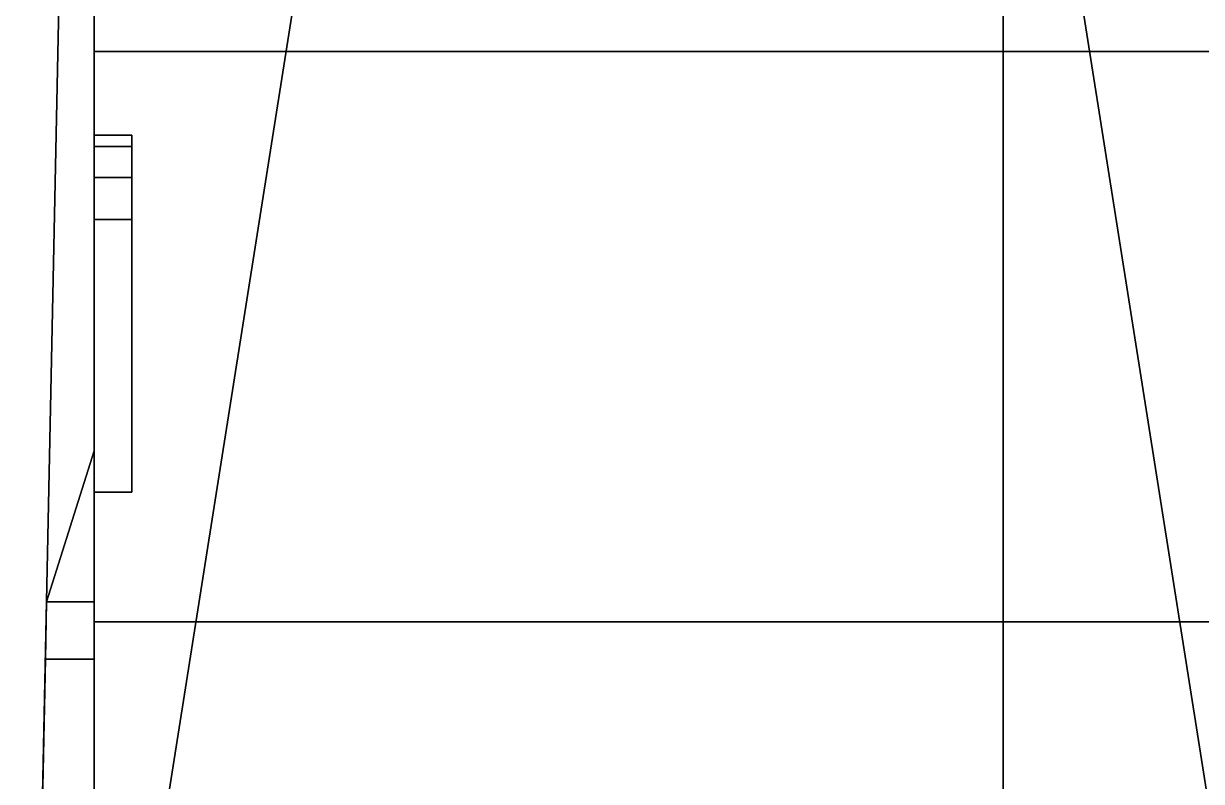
# Model space of a CAD drawing. Header units: metres. Extents: x -14.1 to 14.1, y -13.2 to 13.2.
# Drawn here: x -13.17 to -6.94, y -8.29 to -4.28 of the extents above; entities that cross this region are included whole.
import ezdxf

# ---------------------------------------------------------------- set-up
doc = ezdxf.new("R2010")
doc.units = ezdxf.units.M

msp = doc.modelspace()

# ---------------------------------------------------------------- linework, layer by layer
at = {"layer": 'bldgs', "color": 21}
for points in [[(-7.9901, 0.012212, 12.8292), (-12.8009, -2.58551, 12.8292), (-12.8009, -4.42826, 12.8292), (-7.9901, -4.42826, 12.8292)], [(-7.9901, -4.42826, -9.43688), (-12.8009, -4.42826, -9.43688), (-12.8009, -2.58551, -9.43688), (-7.9901, 0.012212, -9.43688)], [(-7.9901, -4.42826, 12.8292), (-3.17934, -4.42826, 12.8292), (-3.17934, -2.58551, 12.8292), (-7.9901, 0.012212, 12.8292)], [(-7.9901, 0.012212, -9.43688), (-3.17934, -2.58551, -9.43688), (-3.17934, -4.42826, -9.43688), (-7.9901, -4.42826, -9.43688)], [(-12.8009, -4.42826, 8.6044), (-12.8009, -4.42826, 12.8292), (-12.8009, -2.58551, 12.8292), (-12.8009, -2.58551, 8.6044)], [(-12.8009, -2.58551, 8.6044), (-12.8009, -2.58551, 5.92099), (-12.8009, -4.42826, 5.92099), (-12.8009, -4.42826, 8.6044)], [(-12.8009, -2.58551, 5.92099), (-12.8009, -2.58551, 3.03788), (-12.8009, -4.42826, 3.03788), (-12.8009, -4.42826, 5.92099)], [(-12.8009, -2.58551, 3.03788), (-12.8009, -2.58551, 0.354462), (-12.8009, -4.42826, 0.354462), (-12.8009, -4.42826, 3.03788)], [(-12.8009, -2.58551, 0.354462), (-12.8009, -2.58551, -2.52865), (-12.8009, -4.42826, -2.52865), (-12.8009, -4.42826, 0.354462)], [(-12.8009, -2.58551, -2.52865), (-12.8009, -2.58551, -5.21206), (-12.8009, -4.42826, -5.21206), (-12.8009, -4.42826, -2.52865)], [(-12.8009, -2.58551, -5.21206), (-12.8009, -2.58551, -9.43688), (-12.8009, -4.42826, -9.43688), (-12.8009, -4.42826, -5.21206)], [(-12.8009, -4.42826, 8.6044), (-12.8009, -7.44514, 8.6044), (-12.8009, -7.44514, 12.8292), (-12.8009, -4.42826, 12.8292)], [(-7.9901, -4.42826, 12.8292), (-12.8009, -4.42826, 12.8292), (-12.8009, -7.44514, 12.8292), (-7.9901, -7.44514, 12.8292)], [(-12.8009, -4.42826, 8.6044), (-12.8009, -4.42826, 5.92099), (-12.8009, -4.87026, 7.24485)], [(-12.8009, -4.42826, 8.6044), (-12.8009, -4.87026, 7.24485), (-12.8009, -4.9301, 7.46847)], [(-12.8009, -4.9301, 7.46847), (-12.8009, -5.0937, 7.63216), (-12.8009, -4.42826, 8.6044)], [(-12.8009, -5.0937, 7.63216), (-12.8009, -5.31723, 7.69209), (-12.8009, -4.42826, 8.6044)], [(-12.8009, -4.42826, 8.6044), (-12.8009, -5.31723, 7.69209), (-12.8009, -6.75827, 7.69209), (-12.8009, -7.44514, 8.6044)], [(-12.8009, -4.42826, 5.92099), (-12.8009, -4.42826, 3.03788), (-12.8009, -7.44514, 3.03788), (-12.8009, -7.44514, 5.92099)], [(-12.8009, -4.42826, 3.03788), (-12.8009, -4.42826, 0.354462), (-12.8009, -4.87017, 1.68866)], [(-12.8009, -4.42826, 3.03788), (-12.8009, -4.87017, 1.68866), (-12.8009, -4.9301, 1.91227)], [(-12.8009, -4.9301, 1.91227), (-12.8009, -5.0937, 2.07596), (-12.8009, -4.42826, 3.03788)], [(-12.8009, -5.0937, 2.07596), (-12.8009, -5.31723, 2.13589), (-12.8009, -4.42826, 3.03788)], [(-12.8009, -4.42826, 3.03788), (-12.8009, -5.31723, 2.13589), (-12.8009, -6.75827, 2.13589), (-12.8009, -7.44514, 3.03788)], [(-12.8009, -4.42826, 0.354462), (-12.8009, -4.42826, -2.52865), (-12.8009, -7.44514, -2.52865), (-12.8009, -7.44514, 0.354462)], [(-12.8009, -4.42826, -2.52865), (-12.8009, -4.42826, -5.21206), (-12.8009, -4.87026, -3.85076)], [(-12.8009, -4.42826, -2.52865), (-12.8009, -4.87026, -3.85076), (-12.8009, -4.9301, -3.62715)], [(-12.8009, -4.9301, -3.62715), (-12.8009, -5.0937, -3.46346), (-12.8009, -4.42826, -2.52865)], [(-12.8009, -5.0937, -3.46346), (-12.8009, -5.31723, -3.40353), (-12.8009, -4.42826, -2.52865)], [(-12.8009, -4.42826, -2.52865), (-12.8009, -5.31723, -3.40353), (-12.8009, -6.75827, -3.40353), (-12.8009, -7.44514, -2.52865)], [(-12.8009, -4.42826, -5.21206), (-12.8009, -4.42826, -9.43688), (-12.8009, -7.44514, -9.43688), (-12.8009, -7.44514, -5.21206)], [(-7.9901, -7.44514, -9.43688), (-12.8009, -7.44514, -9.43688), (-12.8009, -4.42826, -9.43688), (-7.9901, -4.42826, -9.43688)], [(-12.8009, -7.44514, 5.92099), (-12.8009, -6.75827, 6.79761), (-12.8009, -5.31723, 6.79761), (-12.8009, -4.42826, 5.92099)], [(-12.8009, -4.42826, 5.92099), (-12.8009, -5.31723, 6.79761), (-12.8009, -5.09375, 6.85754)], [(-12.8009, -4.42826, 5.92099), (-12.8009, -5.09375, 6.85754), (-12.8009, -4.9301, 7.02123)], [(-12.8009, -4.9301, 7.02123), (-12.8009, -4.87026, 7.24485), (-12.8009, -4.42826, 5.92099)], [(-12.8009, -7.44514, 0.354462), (-12.8009, -6.75827, 1.24142), (-12.8009, -5.31723, 1.24142), (-12.8009, -4.42826, 0.354462)], [(-12.8009, -4.42826, 0.354462), (-12.8009, -5.31723, 1.24142), (-12.8009, -5.0937, 1.30131)], [(-12.8009, -4.42826, 0.354462), (-12.8009, -5.0937, 1.30131), (-12.8009, -4.9301, 1.46504)], [(-12.8009, -4.9301, 1.46504), (-12.8009, -4.87017, 1.68866), (-12.8009, -4.42826, 0.354462)], [(-12.8009, -7.44514, -5.21206), (-12.8009, -6.75827, -4.298), (-12.8009, -5.31723, -4.298), (-12.8009, -4.42826, -5.21206)], [(-12.8009, -4.42826, -5.21206), (-12.8009, -5.31723, -4.298), (-12.8009, -5.0937, -4.23807)], [(-12.8009, -4.42826, -5.21206), (-12.8009, -5.0937, -4.23807), (-12.8009, -4.9301, -4.07438)], [(-12.8009, -4.9301, -4.07438), (-12.8009, -4.87026, -3.85076), (-12.8009, -4.42826, -5.21206)], [(-7.9901, -7.44514, 12.8292), (-3.17934, -7.44514, 12.8292), (-3.17934, -4.42826, 12.8292), (-7.9901, -4.42826, 12.8292)], [(-7.9901, -4.42826, -9.43688), (-3.17934, -4.42826, -9.43688), (-3.17934, -7.44514, -9.43688), (-7.9901, -7.44514, -9.43688)], [(-12.8009, -7.33946, 10.5479), (-12.8009, -6.54065, 10.5479), (-13.0523, -7.33946, 10.5479)], [(-13.0523, -7.33946, 10.5479), (-12.8009, -6.54065, 10.5479), (-12.8009, -6.54065, 9.54418), (-13.0523, -7.33946, 9.54418)], [(-13.0523, -7.33946, 9.54418), (-12.8009, -6.54065, 9.54418), (-12.8009, -7.33946, 9.54418)], [(-12.8009, -7.33946, 4.96117), (-12.8009, -6.54065, 4.96117), (-13.0523, -7.33946, 4.96117)], [(-13.0523, -7.33946, 4.96117), (-12.8009, -6.54065, 4.96117), (-12.8009, -6.54065, 3.95749), (-13.0523, -7.33946, 3.95749)], [(-13.0523, -7.33946, 3.95749), (-12.8009, -6.54065, 3.95749), (-12.8009, -7.33946, 3.95749)], [(-13.0523, -7.33946, -0.565996), (-12.8009, -6.54065, -0.565996), (-12.8009, -6.54065, -1.56964), (-13.0523, -7.33946, -1.56964)], [(-12.8009, -7.33946, -0.565996), (-12.8009, -6.54065, -0.565996), (-13.0523, -7.33946, -0.565996)], [(-13.0523, -7.33946, -1.56964), (-12.8009, -6.54065, -1.56964), (-12.8009, -7.33946, -1.56964)], [(-13.0523, -7.33946, -6.12089), (-12.8009, -6.54065, -6.12089), (-12.8009, -6.54065, -7.12458), (-13.0523, -7.33946, -7.12458)], [(-12.8009, -7.33946, -6.12089), (-12.8009, -6.54065, -6.12089), (-13.0523, -7.33946, -6.12089)], [(-13.0523, -7.33946, -7.12458), (-12.8009, -6.54065, -7.12458), (-12.8009, -7.33946, -7.12458)], [(-12.8009, -6.54065, 10.5479), (-12.8009, -7.33946, 10.5479), (-12.8009, -7.33946, 9.54418), (-12.8009, -6.54065, 9.54418)], [(-12.8009, -6.54065, 4.96117), (-12.8009, -7.33946, 4.96117), (-12.8009, -7.33946, 3.95749), (-12.8009, -6.54065, 3.95749)], [(-12.8009, -6.54065, -0.565996), (-12.8009, -7.33946, -0.565996), (-12.8009, -7.33946, -1.56964), (-12.8009, -6.54065, -1.56964)], [(-12.8009, -6.54065, -6.12089), (-12.8009, -7.33946, -6.12089), (-12.8009, -7.33946, -7.12458), (-12.8009, -6.54065, -7.12458)], [(-12.8009, -7.44514, 8.6044), (-12.8009, -6.75827, 7.69209), (-12.8009, -6.75827, 6.79761), (-12.8009, -7.44514, 5.92099)], [(-12.8009, -7.44514, 3.03788), (-12.8009, -6.75827, 2.13589), (-12.8009, -6.75827, 1.24142), (-12.8009, -7.44514, 0.354462)], [(-12.8009, -7.44514, -2.52865), (-12.8009, -6.75827, -3.40353), (-12.8009, -6.75827, -4.298), (-12.8009, -7.44514, -5.21206)], [(-12.8009, -6.75827, 7.69209), (-12.6013, -6.75827, 7.69209), (-12.6013, -6.75827, 6.79761), (-12.8009, -6.75827, 6.79761)], [(-12.8009, -6.75827, 2.13589), (-12.6013, -6.75827, 2.13589), (-12.6013, -6.75827, 1.24142), (-12.8009, -6.75827, 1.24142)], [(-12.8009, -6.75827, -3.40353), (-12.6013, -6.75827, -3.40353), (-12.6013, -6.75827, -4.298), (-12.8009, -6.75827, -4.298)], [(-13.0586, -7.64228, 9.5411), (-13.0586, -7.64228, 10.551), (-13.0523, -7.33946, 10.5479), (-13.0523, -7.33946, 9.54418)], [(-12.8009, -7.64228, 10.551), (-12.8009, -7.33946, 10.5479), (-13.0523, -7.33946, 10.5479), (-13.0586, -7.64228, 10.551)], [(-13.0523, -7.33946, 9.54418), (-12.8009, -7.33946, 9.54418), (-12.8009, -7.64228, 9.5411), (-13.0586, -7.64228, 9.5411)], [(-13.0586, -7.64228, 3.9544), (-13.0586, -7.64228, 4.96426), (-13.0523, -7.33946, 4.96117), (-13.0523, -7.33946, 3.95749)], [(-12.8009, -7.64228, 4.96426), (-12.8009, -7.33946, 4.96117), (-13.0523, -7.33946, 4.96117), (-13.0586, -7.64228, 4.96426)], [(-13.0523, -7.33946, 3.95749), (-12.8009, -7.33946, 3.95749), (-12.8009, -7.64228, 3.9544), (-13.0586, -7.64228, 3.9544)], [(-12.8009, -7.64228, -0.562909), (-12.8009, -7.33946, -0.565996), (-13.0523, -7.33946, -0.565996), (-13.0586, -7.64228, -0.562909)], [(-13.0586, -7.64228, -1.57273), (-13.0586, -7.64228, -0.562909), (-13.0523, -7.33946, -0.565996), (-13.0523, -7.33946, -1.56964)], [(-13.0523, -7.33946, -1.56964), (-12.8009, -7.33946, -1.56964), (-12.8009, -7.64228, -1.57273), (-13.0586, -7.64228, -1.57273)], [(-12.8009, -7.64228, -6.11781), (-12.8009, -7.33946, -6.12089), (-13.0523, -7.33946, -6.12089), (-13.0586, -7.64228, -6.11781)], [(-13.0586, -7.64228, -7.12767), (-13.0586, -7.64228, -6.11781), (-13.0523, -7.33946, -6.12089), (-13.0523, -7.33946, -7.12458)], [(-13.0523, -7.33946, -7.12458), (-12.8009, -7.33946, -7.12458), (-12.8009, -7.64228, -7.12767), (-13.0586, -7.64228, -7.12767)], [(-12.8009, -7.33946, 9.54418), (-12.8009, -7.33946, 10.5479), (-12.8009, -7.64228, 10.551), (-12.8009, -7.64228, 9.5411)], [(-12.8009, -7.33946, 3.95749), (-12.8009, -7.33946, 4.96117), (-12.8009, -7.64228, 4.96426), (-12.8009, -7.64228, 3.9544)], [(-12.8009, -7.33946, -1.56964), (-12.8009, -7.33946, -0.565996), (-12.8009, -7.64228, -0.562909), (-12.8009, -7.64228, -1.57273)], [(-12.8009, -7.33946, -7.12458), (-12.8009, -7.33946, -6.12089), (-12.8009, -7.64228, -6.11781), (-12.8009, -7.64228, -7.12767)], [(-7.9901, -7.44514, 12.8292), (-12.8009, -7.44514, 12.8292), (-12.8009, -13.2146, 12.8292), (-7.9901, -13.2146, 12.8292)], [(-12.8009, -13.2146, 8.6044), (-12.8009, -13.2146, 12.8292), (-12.8009, -7.44514, 12.8292), (-12.8009, -7.44514, 8.6044)], [(-12.8009, -7.44514, 8.6044), (-12.8009, -7.44514, 5.92099), (-12.8009, -13.2146, 5.92099), (-12.8009, -13.2146, 8.6044)], [(-12.8009, -7.44514, 5.92099), (-12.8009, -7.44514, 3.03788), (-12.8009, -13.2146, 3.03788), (-12.8009, -13.2146, 5.92099)], [(-12.8009, -7.44514, 3.03788), (-12.8009, -7.44514, 0.354462), (-12.8009, -13.2146, 0.354462), (-12.8009, -13.2146, 3.03788)], [(-12.8009, -7.44514, 0.354462), (-12.8009, -7.44514, -2.52865), (-12.8009, -13.2146, -2.52865), (-12.8009, -13.2146, 0.354462)], [(-12.8009, -7.44514, -2.52865), (-12.8009, -7.44514, -5.21206), (-12.8009, -13.2146, -5.21206), (-12.8009, -13.2146, -2.52865)], [(-12.8009, -7.44514, -5.21206), (-12.8009, -7.44514, -9.43688), (-12.8009, -13.2146, -9.43688), (-12.8009, -13.2146, -5.21206)], [(-7.9901, -13.2146, -9.43688), (-12.8009, -13.2146, -9.43688), (-12.8009, -7.44514, -9.43688), (-7.9901, -7.44514, -9.43688)], [(-7.9901, -13.2146, 12.8292), (-3.17934, -13.2146, 12.8292), (-3.17934, -7.44514, 12.8292), (-7.9901, -7.44514, 12.8292)], [(-7.9901, -7.44514, -9.43688), (-3.17934, -7.44514, -9.43688), (-3.17934, -13.2146, -9.43688), (-7.9901, -13.2146, -9.43688)], [(-13.0586, -7.64228, 10.551), (-13.1737, -13.2146, 10.6077), (-12.8009, -13.2146, 10.6077), (-12.8009, -7.64228, 10.551)], [(-13.0586, -7.64228, 9.5411), (-13.1737, -13.2146, 9.48434), (-13.1737, -13.2146, 10.6077), (-13.0586, -7.64228, 10.551)], [(-12.8009, -7.64228, 9.5411), (-12.8009, -13.2146, 9.48434), (-13.1737, -13.2146, 9.48434), (-13.0586, -7.64228, 9.5411)], [(-13.0586, -7.64228, 4.96426), (-13.1737, -13.2146, 5.02101), (-12.8009, -13.2146, 5.02101), (-12.8009, -7.64228, 4.96426)], [(-13.0586, -7.64228, 3.9544), (-13.1737, -13.2146, 3.89765), (-13.1737, -13.2146, 5.02101), (-13.0586, -7.64228, 4.96426)], [(-12.8009, -7.64228, 3.9544), (-12.8009, -13.2146, 3.89765), (-13.1737, -13.2146, 3.89765), (-13.0586, -7.64228, 3.9544)], [(-13.0586, -7.64228, -1.57273), (-13.1737, -13.2146, -1.62952), (-13.1737, -13.2146, -0.506155), (-13.0586, -7.64228, -0.562909)], [(-13.0586, -7.64228, -0.562909), (-13.1737, -13.2146, -0.506155), (-12.8009, -13.2146, -0.506155), (-12.8009, -7.64228, -0.562909)], [(-12.8009, -7.64228, -1.57273), (-12.8009, -13.2146, -1.62952), (-13.1737, -13.2146, -1.62952), (-13.0586, -7.64228, -1.57273)], [(-13.0586, -7.64228, -7.12767), (-13.1737, -13.2146, -7.18442), (-13.1737, -13.2146, -6.06105), (-13.0586, -7.64228, -6.11781)], [(-13.0586, -7.64228, -6.11781), (-13.1737, -13.2146, -6.06105), (-12.8009, -13.2146, -6.06105), (-12.8009, -7.64228, -6.11781)], [(-12.8009, -7.64228, -7.12767), (-12.8009, -13.2146, -7.18442), (-13.1737, -13.2146, -7.18442), (-13.0586, -7.64228, -7.12767)], [(-12.8009, -7.64228, 10.551), (-12.8009, -13.2146, 10.6077), (-12.8009, -13.2146, 9.48434), (-12.8009, -7.64228, 9.5411)], [(-12.8009, -7.64228, 4.96426), (-12.8009, -13.2146, 5.02101), (-12.8009, -13.2146, 3.89765), (-12.8009, -7.64228, 3.9544)], [(-12.8009, -7.64228, -0.562909), (-12.8009, -13.2146, -0.506155), (-12.8009, -13.2146, -1.62952), (-12.8009, -7.64228, -1.57273)], [(-12.8009, -7.64228, -6.11781), (-12.8009, -13.2146, -6.06105), (-12.8009, -13.2146, -7.18442), (-12.8009, -7.64228, -7.12767)]]:
    msp.add_3dface(points, dxfattribs=at)
at = {"layer": 'bldgs2', "color": 6}
for points in [[(-12.8009, -4.9301, 1.46504), (-12.6013, -4.9301, 1.46504), (-12.6013, -4.87017, 1.68866), (-12.8009, -4.87017, 1.68866)], [(-12.8009, -4.87017, 1.68866), (-12.6013, -4.87017, 1.68866), (-12.6013, -4.9301, 1.91227), (-12.8009, -4.9301, 1.91227)], [(-12.8009, -4.9301, -4.07438), (-12.6013, -4.9301, -4.07438), (-12.6013, -4.87026, -3.85076), (-12.8009, -4.87026, -3.85076)], [(-12.8009, -4.87026, -3.85076), (-12.6013, -4.87026, -3.85076), (-12.6013, -4.9301, -3.62715), (-12.8009, -4.9301, -3.62715)], [(-12.8009, -4.9301, 7.02123), (-12.6013, -4.9301, 7.02123), (-12.6013, -4.87026, 7.24485), (-12.8009, -4.87026, 7.24485)], [(-12.8009, -4.87026, 7.24485), (-12.6013, -4.87026, 7.24485), (-12.6013, -4.9301, 7.46847), (-12.8009, -4.9301, 7.46847)], [(-12.8009, -5.0937, -4.23807), (-12.6013, -5.0937, -4.23807), (-12.6013, -4.9301, -4.07438), (-12.8009, -4.9301, -4.07438)], [(-12.8009, -4.9301, -3.62715), (-12.6013, -4.9301, -3.62715), (-12.6013, -5.0937, -3.46346), (-12.8009, -5.0937, -3.46346)], [(-12.8009, -5.0937, 1.30131), (-12.6013, -5.0937, 1.30131), (-12.6013, -4.9301, 1.46504), (-12.8009, -4.9301, 1.46504)], [(-12.8009, -4.9301, 1.91227), (-12.6013, -4.9301, 1.91227), (-12.6013, -5.0937, 2.07596), (-12.8009, -5.0937, 2.07596)], [(-12.8009, -5.09375, 6.85754), (-12.6013, -5.09375, 6.85754), (-12.6013, -4.9301, 7.02123), (-12.8009, -4.9301, 7.02123)], [(-12.8009, -4.9301, 7.46847), (-12.6013, -4.9301, 7.46847), (-12.6013, -5.0937, 7.63216), (-12.8009, -5.0937, 7.63216)], [(-12.8009, -5.31723, -4.298), (-12.6013, -5.31723, -4.298), (-12.6013, -5.0937, -4.23807), (-12.8009, -5.0937, -4.23807)], [(-12.8009, -5.0937, -3.46346), (-12.6013, -5.0937, -3.46346), (-12.6013, -5.31723, -3.40353), (-12.8009, -5.31723, -3.40353)], [(-12.8009, -5.31723, 1.24142), (-12.6013, -5.31723, 1.24142), (-12.6013, -5.0937, 1.30131), (-12.8009, -5.0937, 1.30131)], [(-12.8009, -5.0937, 2.07596), (-12.6013, -5.0937, 2.07596), (-12.6013, -5.31723, 2.13589), (-12.8009, -5.31723, 2.13589)], [(-12.8009, -5.0937, 7.63216), (-12.6013, -5.0937, 7.63216), (-12.6013, -5.31723, 7.69209), (-12.8009, -5.31723, 7.69209)], [(-12.8009, -5.31723, 6.79761), (-12.6013, -5.31723, 6.79761), (-12.6013, -5.09375, 6.85754), (-12.8009, -5.09375, 6.85754)], [(-12.8009, -6.75827, -4.298), (-12.6013, -6.75827, -4.298), (-12.6013, -5.31723, -4.298), (-12.8009, -5.31723, -4.298)], [(-12.8009, -5.31723, -3.40353), (-12.6013, -5.31723, -3.40353), (-12.6013, -6.75827, -3.40353), (-12.8009, -6.75827, -3.40353)], [(-12.8009, -6.75827, 1.24142), (-12.6013, -6.75827, 1.24142), (-12.6013, -5.31723, 1.24142), (-12.8009, -5.31723, 1.24142)], [(-12.8009, -5.31723, 2.13589), (-12.6013, -5.31723, 2.13589), (-12.6013, -6.75827, 2.13589), (-12.8009, -6.75827, 2.13589)], [(-12.8009, -6.75827, 6.79761), (-12.6013, -6.75827, 6.79761), (-12.6013, -5.31723, 6.79761), (-12.8009, -5.31723, 6.79761)], [(-12.8009, -5.31723, 7.69209), (-12.6013, -5.31723, 7.69209), (-12.6013, -6.75827, 7.69209), (-12.8009, -6.75827, 7.69209)]]:
    msp.add_3dface(points, dxfattribs=at)
at = {"layer": 'bwindow', "color": 7}
for points in [[(-12.6013, -4.9301, 1.46504), (-12.6013, -5.31723, 1.68866), (-12.6013, -4.87017, 1.68866)], [(-12.6013, -4.87017, 1.68866), (-12.6013, -5.31723, 1.68866), (-12.6013, -4.9301, 1.91227)], [(-12.6013, -4.9301, -4.07438), (-12.6013, -5.31723, -3.85076), (-12.6013, -4.87026, -3.85076)], [(-12.6013, -4.87026, -3.85076), (-12.6013, -5.31723, -3.85076), (-12.6013, -4.9301, -3.62715)], [(-12.6013, -4.9301, 7.02123), (-12.6013, -5.31723, 7.24485), (-12.6013, -4.87026, 7.24485)], [(-12.6013, -4.87026, 7.24485), (-12.6013, -5.31723, 7.24485), (-12.6013, -4.9301, 7.46847)], [(-12.6013, -4.9301, -3.62715), (-12.6013, -5.31723, -3.85076), (-12.6013, -5.0937, -3.46346)], [(-12.6013, -5.0937, -4.23807), (-12.6013, -5.31723, -3.85076), (-12.6013, -4.9301, -4.07438)], [(-12.6013, -5.0937, 1.30131), (-12.6013, -5.31723, 1.68866), (-12.6013, -4.9301, 1.46504)], [(-12.6013, -4.9301, 1.91227), (-12.6013, -5.31723, 1.68866), (-12.6013, -5.0937, 2.07596)], [(-12.6013, -5.09375, 6.85754), (-12.6013, -5.31723, 7.24485), (-12.6013, -4.9301, 7.02123)], [(-12.6013, -4.9301, 7.46847), (-12.6013, -5.31723, 7.24485), (-12.6013, -5.0937, 7.63216)], [(-12.6013, -5.0937, -3.46346), (-12.6013, -5.31723, -3.85076), (-12.6013, -5.31723, -3.40353)], [(-12.6013, -5.31723, -4.298), (-12.6013, -5.31723, -3.85076), (-12.6013, -5.0937, -4.23807)], [(-12.6013, -5.31723, 1.24142), (-12.6013, -5.31723, 1.68866), (-12.6013, -5.0937, 1.30131)], [(-12.6013, -5.0937, 2.07596), (-12.6013, -5.31723, 1.68866), (-12.6013, -5.31723, 2.13589)], [(-12.6013, -5.0937, 7.63216), (-12.6013, -5.31723, 7.24485), (-12.6013, -5.31723, 7.69209)], [(-12.6013, -5.31723, 6.79761), (-12.6013, -5.31723, 7.24485), (-12.6013, -5.09375, 6.85754)], [(-12.6013, -5.31723, -3.40353), (-12.6013, -5.31723, -3.85076), (-12.6013, -6.75827, -3.40353)], [(-12.6013, -6.75827, -3.40353), (-12.6013, -5.31723, -3.85076), (-12.6013, -6.75827, -4.298)], [(-12.6013, -6.75827, -4.298), (-12.6013, -5.31723, -3.85076), (-12.6013, -5.31723, -4.298)], [(-12.6013, -5.31723, 2.13589), (-12.6013, -5.31723, 1.68866), (-12.6013, -6.75827, 2.13589)], [(-12.6013, -6.75827, 2.13589), (-12.6013, -5.31723, 1.68866), (-12.6013, -6.75827, 1.24142)], [(-12.6013, -6.75827, 1.24142), (-12.6013, -5.31723, 1.68866), (-12.6013, -5.31723, 1.24142)], [(-12.6013, -6.75827, 6.79761), (-12.6013, -5.31723, 7.24485), (-12.6013, -5.31723, 6.79761)], [(-12.6013, -5.31723, 7.69209), (-12.6013, -5.31723, 7.24485), (-12.6013, -6.75827, 7.69209)], [(-12.6013, -6.75827, 7.69209), (-12.6013, -5.31723, 7.24485), (-12.6013, -6.75827, 6.79761)]]:
    msp.add_3dface(points, dxfattribs=at)
at = {"layer": 'tower', "color": 20}
for points in [[(-13.1739, -13.2146, 19.0052), (-6.14309, -13.2146, 19.0052), (-7.89528, -2.13631, 18.776), (-11.4217, -2.13631, 18.776)], [(-6.37238, -2.13631, 12.2035), (-6.14318, -13.2146, 11.9743), (-13.1739, -13.2146, 11.9745), (-12.9447, -2.13631, 12.2037)], [(-12.9447, -2.13631, 13.7267), (-12.9447, -2.13631, 12.2037), (-13.1739, -13.2146, 11.9745)], [(-13.1739, -13.2146, 11.9745), (-13.1739, -13.2146, 19.0052), (-12.9446, -2.13631, 17.2531), (-12.9447, -2.13631, 13.7267)], [(-13.1739, -13.2146, 19.0052), (-12.9446, -2.13631, 18.776), (-12.9446, -2.13631, 17.2531)], [(-11.4217, -2.13631, 18.776), (-12.9446, -2.13631, 18.776), (-13.1739, -13.2146, 19.0052)], [(-6.14309, -13.2146, 19.0052), (-6.37221, -2.13631, 18.7759), (-7.89528, -2.13631, 18.776)]]:
    msp.add_3dface(points, dxfattribs=at)

doc.saveas('drawing.dxf')
